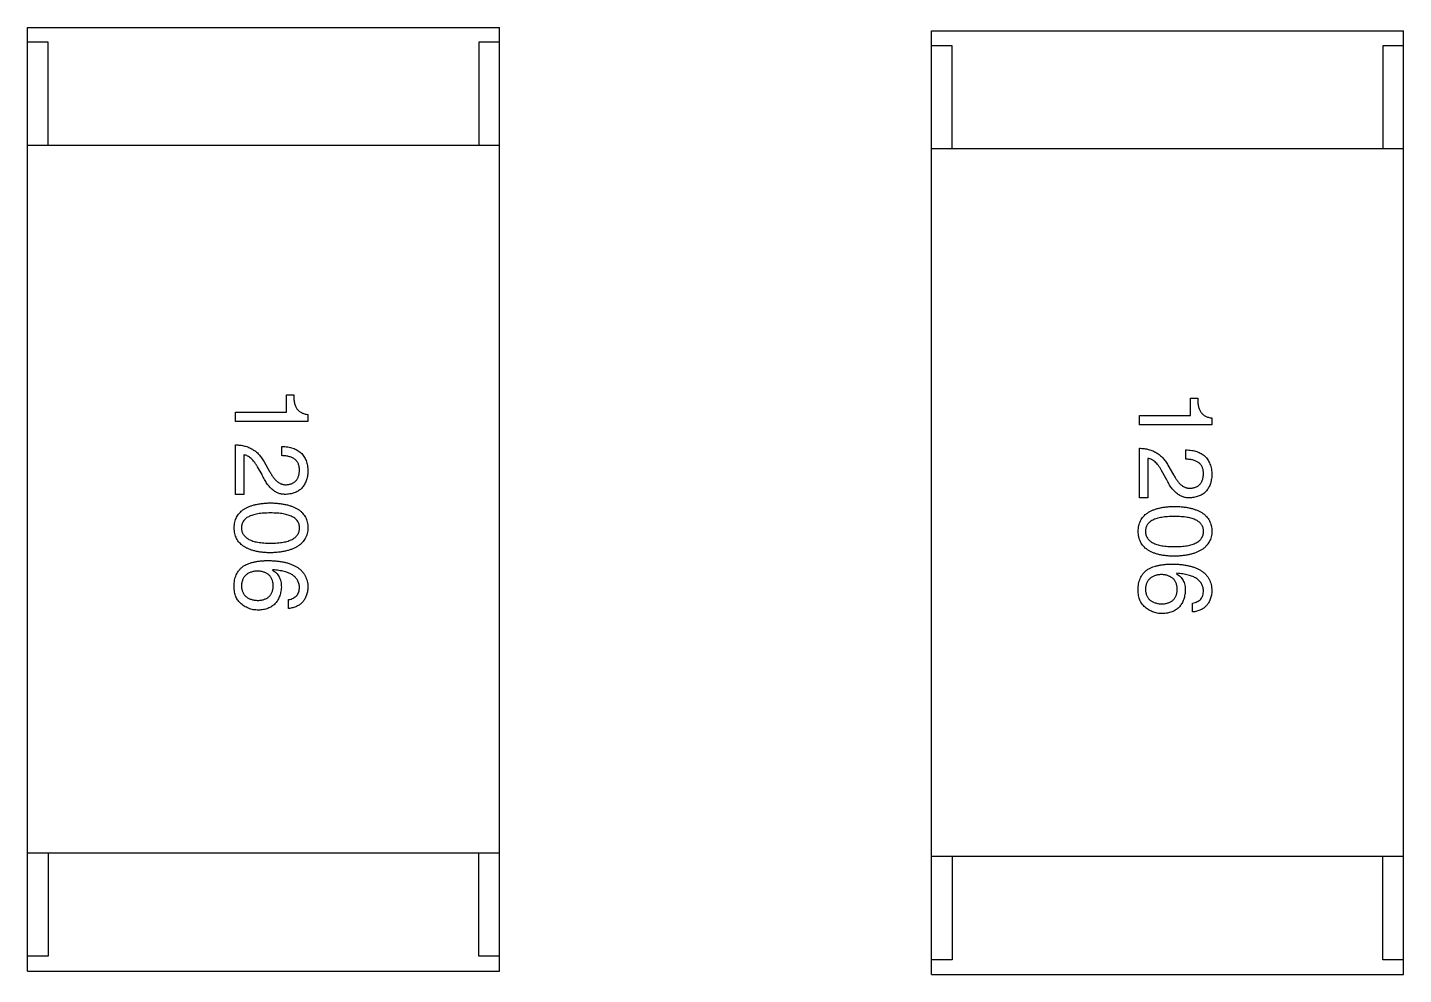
# Model space of a CAD drawing. Header units: inches. Extents: x -36 to 490, y -51 to 98.
# Drawn here: x 347.641 to 352.305, y 17.937 to 21.149 of the extents above; entities that cross this region are included whole.
import ezdxf

# ---------------------------------------------------------------- set-up
doc = ezdxf.new("R2010")
doc.units = ezdxf.units.IN
doc.header["$LTSCALE"] = 1.21
doc.header["$MEASUREMENT"] = 0
doc.layers.get('0').update_dxf_attribs({"linetype": 'CONTINUOUS'})

msp = doc.modelspace()

# ---------------------------------------------------------------- linework, layer by layer
at = {"color": 7, "linetype": 'Continuous'}
for p, q in [((347.6409, 17.9487), (347.6409, 21.1487)), ((347.6409, 21.1487), (349.2409, 21.1487)), ((349.2409, 17.9487), (349.2409, 21.1487)), ((350.7053, 17.9369), (350.7053, 21.1369)), ((350.7053, 21.1369), (352.3053, 21.1369)), ((352.3053, 17.9369), (352.3053, 21.1369)), ((347.7109, 21.0987), (347.6409, 21.0987)), ((347.7109, 20.7487), (347.7109, 21.0987)), ((349.1709, 21.0987), (349.1709, 20.7487)), ((349.2409, 21.0987), (349.1709, 21.0987)), ((350.7753, 21.0869), (350.7053, 21.0869)), ((350.7753, 20.7369), (350.7753, 21.0869)), ((352.2353, 21.0869), (352.2353, 20.7369)), ((352.3053, 21.0869), (352.2353, 21.0869)), ((349.2409, 20.7487), (347.6409, 20.7487)), ((352.3053, 20.7369), (350.7053, 20.7369)), ((348.5191, 19.8444), (348.5191, 19.9031)), ((348.5191, 19.9031), (348.5437, 19.9031)), ((351.5835, 19.8326), (351.5835, 19.8913)), ((351.5835, 19.8913), (351.6081, 19.8913)), ((348.3456, 19.813), (348.3456, 19.8444)), ((348.3456, 19.8444), (348.5191, 19.8444)), ((348.5915, 19.8362), (348.5915, 19.813)), ((351.41, 19.8012), (351.41, 19.8326)), ((351.41, 19.8326), (351.5835, 19.8326)), ((351.6559, 19.8244), (351.6559, 19.8012)), ((348.5915, 19.813), (348.3456, 19.813)), ((351.6559, 19.8012), (351.41, 19.8012)), ((348.3456, 19.5654), (348.3456, 19.7334)), ((348.3743, 19.6993), (348.3743, 19.5654)), ((348.5027, 19.6966), (348.5027, 19.728)), ((351.41, 19.5536), (351.41, 19.7216)), ((351.4387, 19.6875), (351.4387, 19.5536)), ((351.5671, 19.6847), (351.5671, 19.7162)), ((348.4358, 19.6323), (348.4207, 19.6583)), ((348.4426, 19.6761), (348.4617, 19.6433)), ((351.5002, 19.6205), (351.4852, 19.6465)), ((351.507, 19.6643), (351.5262, 19.6315)), ((348.3743, 19.5654), (348.3456, 19.5654)), ((351.4387, 19.5536), (351.41, 19.5536)), ((348.4726, 19.3093), (348.4713, 19.308)), ((351.5371, 19.2975), (351.5357, 19.2962)), ((348.5259, 19.1782), (348.5259, 19.2082)), ((351.5904, 19.1664), (351.5904, 19.1964)), ((349.2409, 18.3487), (347.6409, 18.3487)), ((347.7109, 18.3487), (347.7109, 17.9987)), ((349.1709, 17.9987), (349.1709, 18.3487)), ((352.3053, 18.3369), (350.7053, 18.3369)), ((350.7753, 18.3369), (350.7753, 17.9869)), ((352.2353, 17.9869), (352.2353, 18.3369)), ((347.7109, 17.9987), (347.6409, 17.9987)), ((349.2409, 17.9987), (349.1709, 17.9987)), ((350.7753, 17.9869), (350.7053, 17.9869)), ((352.3053, 17.9869), (352.2353, 17.9869)), ((347.6409, 17.9487), (349.2409, 17.9487)), ((350.7053, 17.9369), (352.3053, 17.9369))]:
    msp.add_line(p, q, dxfattribs=at)
for points, knots in [([(348.5437, 19.9031), (348.5436, 19.9006), (348.5434, 19.8958), (348.5438, 19.8888), (348.5444, 19.8822), (348.5456, 19.876), (348.547, 19.8703), (348.549, 19.865), (348.5513, 19.8601), (348.5542, 19.8557), (348.5573, 19.8516), (348.561, 19.8481), (348.5651, 19.845), (348.5695, 19.8423), (348.5744, 19.8401), (348.5797, 19.8383), (348.5855, 19.837), (348.5894, 19.8365), (348.5915, 19.8362)], [0, 0, 0, 0, 0.080662, 0.15593, 0.227718, 0.294732, 0.358439, 0.419473, 0.476988, 0.533074, 0.588133, 0.642473, 0.69686, 0.752836, 0.81038, 0.870689, 0.933341, 1, 1, 1, 1]), ([(351.6081, 19.8913), (351.608, 19.8888), (351.6079, 19.884), (351.6082, 19.877), (351.6089, 19.8704), (351.61, 19.8642), (351.6115, 19.8584), (351.6135, 19.8531), (351.6158, 19.8483), (351.6186, 19.8439), (351.6218, 19.8398), (351.6255, 19.8363), (351.6295, 19.8332), (351.634, 19.8305), (351.6389, 19.8283), (351.6442, 19.8265), (351.6499, 19.8252), (351.6539, 19.8247), (351.6559, 19.8244)], [0, 0, 0, 0, 0.080662, 0.15593, 0.227718, 0.294732, 0.358439, 0.419473, 0.476988, 0.533074, 0.588133, 0.642473, 0.69686, 0.752836, 0.81038, 0.870689, 0.933341, 1, 1, 1, 1]), ([(348.3456, 19.7334), (348.3483, 19.7333), (348.3537, 19.7331), (348.3617, 19.7323), (348.3693, 19.7311), (348.3767, 19.7294), (348.3838, 19.7274), (348.3906, 19.7248), (348.3971, 19.7219), (348.4033, 19.7185), (348.4093, 19.7147), (348.4149, 19.7104), (348.4203, 19.7058), (348.4253, 19.7006), (348.4301, 19.6952), (348.4346, 19.6892), (348.4388, 19.6828), (348.4413, 19.6783), (348.4426, 19.6761)], [0, 0, 0, 0, 0.069512, 0.136307, 0.201431, 0.265186, 0.327322, 0.388242, 0.448098, 0.507757, 0.566952, 0.626243, 0.686026, 0.745963, 0.807549, 0.869906, 0.934172, 1, 1, 1, 1]), ([(348.4207, 19.6583), (348.419, 19.6612), (348.4158, 19.6669), (348.4104, 19.6746), (348.4048, 19.6813), (348.3991, 19.687), (348.3932, 19.6917), (348.3871, 19.6953), (348.3808, 19.698), (348.3764, 19.6989), (348.3743, 19.6993)], [0, 0, 0, 0, 0.158292, 0.304606, 0.440272, 0.565336, 0.681745, 0.791834, 0.896966, 1, 1, 1, 1]), ([(348.5027, 19.728), (348.5062, 19.7279), (348.5129, 19.7276), (348.5228, 19.7265), (348.5319, 19.7247), (348.5404, 19.7223), (348.5483, 19.7193), (348.5555, 19.7156), (348.5621, 19.7112), (348.568, 19.7062), (348.5733, 19.7006), (348.5779, 19.6943), (348.5818, 19.6873), (348.5851, 19.6798), (348.5877, 19.6715), (348.5897, 19.6627), (348.591, 19.6532), (348.5913, 19.6467), (348.5915, 19.6433)], [0, 0, 0, 0, 0.074935, 0.145873, 0.212498, 0.27598, 0.33603, 0.394042, 0.450372, 0.505546, 0.560812, 0.616481, 0.673265, 0.732328, 0.7938, 0.858943, 0.92718, 1, 1, 1, 1]), ([(348.5628, 19.6474), (348.5628, 19.6493), (348.5627, 19.6531), (348.5619, 19.6585), (348.5608, 19.6636), (348.5592, 19.6684), (348.557, 19.6727), (348.5544, 19.6768), (348.5514, 19.6804), (348.5478, 19.6836), (348.5438, 19.6866), (348.5393, 19.6892), (348.5343, 19.6912), (348.5289, 19.6931), (348.523, 19.6945), (348.5166, 19.6956), (348.5098, 19.6963), (348.5051, 19.6965), (348.5027, 19.6966)], [0, 0, 0, 0, 0.065945, 0.127767, 0.186553, 0.242898, 0.297728, 0.351599, 0.404854, 0.459191, 0.515338, 0.573322, 0.634405, 0.698538, 0.767039, 0.84022, 0.917406, 1, 1, 1, 1]), ([(351.41, 19.7216), (351.4128, 19.7215), (351.4182, 19.7213), (351.4261, 19.7205), (351.4338, 19.7193), (351.4412, 19.7176), (351.4483, 19.7156), (351.4551, 19.713), (351.4616, 19.7101), (351.4678, 19.7067), (351.4738, 19.7029), (351.4794, 19.6986), (351.4847, 19.694), (351.4898, 19.6888), (351.4946, 19.6834), (351.499, 19.6774), (351.5033, 19.671), (351.5058, 19.6665), (351.507, 19.6643)], [0, 0, 0, 0, 0.069512, 0.136307, 0.201431, 0.265186, 0.327322, 0.388242, 0.448098, 0.507757, 0.566952, 0.626243, 0.686026, 0.745963, 0.807549, 0.869906, 0.934172, 1, 1, 1, 1]), ([(351.4852, 19.6465), (351.4835, 19.6494), (351.4802, 19.6551), (351.4748, 19.6628), (351.4693, 19.6695), (351.4636, 19.6752), (351.4577, 19.6798), (351.4515, 19.6835), (351.4453, 19.6862), (351.4409, 19.687), (351.4387, 19.6875)], [0, 0, 0, 0, 0.158292, 0.304606, 0.440272, 0.565336, 0.681745, 0.791834, 0.896966, 1, 1, 1, 1]), ([(351.5671, 19.7162), (351.5706, 19.716), (351.5774, 19.7158), (351.5872, 19.7147), (351.5964, 19.7129), (351.6049, 19.7105), (351.6128, 19.7075), (351.62, 19.7038), (351.6265, 19.6994), (351.6325, 19.6944), (351.6378, 19.6888), (351.6423, 19.6824), (351.6462, 19.6755), (351.6495, 19.6679), (351.6522, 19.6597), (351.6541, 19.6509), (351.6555, 19.6414), (351.6558, 19.6348), (351.6559, 19.6315)], [0, 0, 0, 0, 0.074935, 0.145873, 0.212498, 0.27598, 0.33603, 0.394042, 0.450372, 0.505546, 0.560812, 0.616481, 0.673265, 0.732328, 0.7938, 0.858943, 0.92718, 1, 1, 1, 1]), ([(351.6273, 19.6356), (351.6272, 19.6375), (351.6271, 19.6413), (351.6264, 19.6467), (351.6252, 19.6518), (351.6236, 19.6566), (351.6215, 19.6609), (351.6189, 19.665), (351.6158, 19.6686), (351.6122, 19.6718), (351.6082, 19.6748), (351.6037, 19.6773), (351.5988, 19.6794), (351.5934, 19.6813), (351.5875, 19.6827), (351.5811, 19.6838), (351.5743, 19.6845), (351.5696, 19.6847), (351.5671, 19.6847)], [0, 0, 0, 0, 0.065945, 0.127767, 0.186553, 0.242898, 0.297728, 0.351599, 0.404854, 0.459191, 0.515338, 0.573322, 0.634405, 0.698538, 0.767039, 0.84022, 0.917406, 1, 1, 1, 1]), ([(348.4617, 19.6433), (348.4627, 19.6413), (348.4647, 19.6376), (348.4679, 19.6322), (348.4711, 19.6272), (348.4744, 19.6226), (348.4778, 19.6184), (348.4812, 19.6145), (348.4847, 19.6111), (348.4883, 19.6081), (348.4919, 19.6054), (348.4956, 19.6032), (348.4994, 19.6014), (348.5032, 19.5999), (348.5071, 19.5989), (348.511, 19.5982), (348.5151, 19.598), (348.5177, 19.5981), (348.5191, 19.5982)], [0, 0, 0, 0, 0.084365, 0.165386, 0.24176, 0.314729, 0.38433, 0.449952, 0.513164, 0.5734, 0.630824, 0.68644, 0.740136, 0.792605, 0.844515, 0.896112, 0.947763, 1, 1, 1, 1]), ([(348.5915, 19.6433), (348.5913, 19.6403), (348.5909, 19.6345), (348.5896, 19.626), (348.5878, 19.6182), (348.5855, 19.6108), (348.5827, 19.604), (348.5793, 19.5977), (348.5755, 19.592), (348.5711, 19.5868), (348.5662, 19.5822), (348.5608, 19.5781), (348.5549, 19.5746), (348.5484, 19.5717), (348.5415, 19.5693), (348.534, 19.5674), (348.526, 19.5661), (348.5205, 19.5656), (348.5177, 19.5654)], [0, 0, 0, 0, 0.074847, 0.14558, 0.212628, 0.276599, 0.337792, 0.396608, 0.453638, 0.509854, 0.565589, 0.621545, 0.678777, 0.737222, 0.798388, 0.862259, 0.929312, 1, 1, 1, 1]), ([(348.5191, 19.5982), (348.5208, 19.5983), (348.5241, 19.5986), (348.529, 19.5995), (348.5335, 19.6007), (348.5377, 19.6022), (348.5416, 19.6041), (348.5451, 19.6063), (348.5483, 19.6089), (348.5513, 19.6118), (348.5538, 19.6151), (348.5561, 19.6187), (348.558, 19.6227), (348.5597, 19.6269), (348.5609, 19.6316), (348.5619, 19.6365), (348.5625, 19.6418), (348.5627, 19.6455), (348.5628, 19.6474)], [0, 0, 0, 0, 0.069456, 0.136175, 0.198596, 0.258993, 0.316838, 0.37342, 0.428889, 0.48454, 0.540119, 0.597644, 0.65702, 0.718534, 0.783117, 0.851564, 0.923888, 1, 1, 1, 1]), ([(348.5177, 19.5654), (348.5156, 19.5654), (348.5115, 19.5652), (348.5054, 19.5658), (348.4994, 19.5668), (348.4936, 19.5684), (348.4879, 19.5707), (348.4824, 19.5735), (348.477, 19.5768), (348.4719, 19.5808), (348.4668, 19.5852), (348.4619, 19.5903), (348.4571, 19.5959), (348.4525, 19.6021), (348.4481, 19.6088), (348.4438, 19.6161), (348.4396, 19.624), (348.4371, 19.6295), (348.4358, 19.6323)], [0, 0, 0, 0, 0.055083, 0.109453, 0.162685, 0.21614, 0.26961, 0.324284, 0.380202, 0.437433, 0.497084, 0.559152, 0.624288, 0.692446, 0.763862, 0.838743, 0.917269, 1, 1, 1, 1]), ([(351.5822, 19.5536), (351.5801, 19.5535), (351.576, 19.5534), (351.5699, 19.554), (351.5639, 19.555), (351.558, 19.5566), (351.5524, 19.5589), (351.5469, 19.5617), (351.5415, 19.565), (351.5363, 19.569), (351.5312, 19.5734), (351.5263, 19.5785), (351.5216, 19.5841), (351.517, 19.5903), (351.5125, 19.597), (351.5082, 19.6043), (351.5041, 19.6122), (351.5015, 19.6177), (351.5002, 19.6205)], [0, 0, 0, 0, 0.055083, 0.109453, 0.162685, 0.21614, 0.26961, 0.324284, 0.380202, 0.437433, 0.497084, 0.559152, 0.624288, 0.692446, 0.763862, 0.838743, 0.917269, 1, 1, 1, 1]), ([(351.5262, 19.6315), (351.5272, 19.6295), (351.5292, 19.6257), (351.5323, 19.6204), (351.5356, 19.6154), (351.5389, 19.6108), (351.5423, 19.6066), (351.5457, 19.6027), (351.5491, 19.5993), (351.5527, 19.5963), (351.5563, 19.5936), (351.56, 19.5914), (351.5638, 19.5896), (351.5676, 19.5881), (351.5715, 19.5871), (351.5755, 19.5864), (351.5795, 19.5861), (351.5822, 19.5863), (351.5835, 19.5864)], [0, 0, 0, 0, 0.084365, 0.165386, 0.24176, 0.314729, 0.38433, 0.449952, 0.513164, 0.5734, 0.630824, 0.68644, 0.740136, 0.792605, 0.844515, 0.896112, 0.947763, 1, 1, 1, 1]), ([(351.6559, 19.6315), (351.6557, 19.6285), (351.6553, 19.6227), (351.6541, 19.6142), (351.6522, 19.6064), (351.65, 19.599), (351.6471, 19.5922), (351.6438, 19.5859), (351.6399, 19.5802), (351.6356, 19.575), (351.6307, 19.5704), (351.6253, 19.5663), (351.6193, 19.5628), (351.6129, 19.5599), (351.6059, 19.5575), (351.5985, 19.5556), (351.5905, 19.5543), (351.585, 19.5538), (351.5822, 19.5536)], [0, 0, 0, 0, 0.074847, 0.14558, 0.212628, 0.276599, 0.337792, 0.396608, 0.453638, 0.509854, 0.565589, 0.621545, 0.678777, 0.737222, 0.798388, 0.862259, 0.929312, 1, 1, 1, 1]), ([(351.5835, 19.5864), (351.5852, 19.5865), (351.5886, 19.5868), (351.5934, 19.5877), (351.5979, 19.5889), (351.6021, 19.5904), (351.606, 19.5923), (351.6096, 19.5945), (351.6128, 19.5971), (351.6157, 19.6), (351.6183, 19.6033), (351.6206, 19.6069), (351.6225, 19.6108), (351.6241, 19.6151), (351.6253, 19.6198), (351.6264, 19.6247), (351.627, 19.63), (351.6272, 19.6337), (351.6273, 19.6356)], [0, 0, 0, 0, 0.069456, 0.136175, 0.198596, 0.258993, 0.316838, 0.37342, 0.428889, 0.48454, 0.540119, 0.597644, 0.65702, 0.718534, 0.783117, 0.851564, 0.923888, 1, 1, 1, 1]), ([(348.3415, 19.4517), (348.3416, 19.455), (348.3419, 19.4615), (348.3435, 19.4709), (348.3461, 19.4796), (348.3495, 19.4878), (348.3539, 19.4953), (348.3593, 19.5022), (348.3656, 19.5085), (348.3729, 19.5141), (348.3811, 19.5191), (348.3903, 19.5234), (348.4004, 19.5272), (348.4114, 19.5303), (348.4233, 19.5328), (348.4362, 19.5346), (348.45, 19.5359), (348.4595, 19.5362), (348.4644, 19.5364)], [0, 0, 0, 0, 0.059135, 0.115606, 0.169241, 0.221578, 0.273261, 0.324749, 0.377329, 0.431642, 0.488541, 0.548597, 0.612232, 0.680174, 0.752504, 0.829777, 0.912307, 1, 1, 1, 1]), ([(348.4644, 19.5023), (348.4605, 19.5022), (348.4528, 19.5022), (348.4416, 19.5015), (348.4312, 19.5006), (348.4216, 19.4993), (348.4128, 19.4974), (348.4047, 19.4954), (348.3973, 19.4928), (348.3908, 19.4898), (348.3849, 19.4865), (348.3799, 19.4827), (348.3756, 19.4785), (348.3722, 19.4739), (348.3694, 19.469), (348.3674, 19.4635), (348.3663, 19.4577), (348.3662, 19.4538), (348.3661, 19.4517)], [0, 0, 0, 0, 0.096457, 0.187288, 0.27178, 0.350132, 0.423455, 0.491343, 0.554037, 0.612253, 0.666313, 0.717038, 0.764921, 0.811214, 0.856775, 0.902988, 0.950234, 1, 1, 1, 1]), ([(348.4644, 19.5364), (348.4695, 19.5362), (348.4794, 19.5359), (348.4936, 19.5346), (348.5069, 19.5328), (348.5193, 19.5303), (348.5307, 19.5272), (348.5411, 19.5234), (348.5505, 19.5191), (348.559, 19.5141), (348.5665, 19.5085), (348.5731, 19.5022), (348.5786, 19.4953), (348.5832, 19.4878), (348.5868, 19.4796), (348.5894, 19.4709), (348.591, 19.4615), (348.5913, 19.455), (348.5915, 19.4517)], [0, 0, 0, 0, 0.088823, 0.172287, 0.250296, 0.323438, 0.392244, 0.456221, 0.516635, 0.573871, 0.628, 0.680335, 0.731489, 0.782557, 0.834044, 0.886738, 0.942089, 1, 1, 1, 1]), ([(348.5628, 19.4517), (348.5627, 19.4538), (348.5626, 19.4577), (348.5614, 19.4636), (348.5595, 19.4689), (348.5568, 19.4739), (348.5532, 19.4785), (348.549, 19.4827), (348.5439, 19.4865), (348.5381, 19.4898), (348.5316, 19.4928), (348.5242, 19.4954), (348.5161, 19.4974), (348.5073, 19.4993), (348.4977, 19.5006), (348.4873, 19.5015), (348.4761, 19.5022), (348.4684, 19.5022), (348.4644, 19.5023)], [0, 0, 0, 0, 0.049764, 0.097007, 0.143217, 0.188577, 0.235116, 0.282997, 0.333719, 0.387776, 0.445989, 0.508679, 0.576563, 0.649481, 0.728235, 0.812722, 0.903548, 1, 1, 1, 1]), ([(351.4059, 19.4399), (351.4061, 19.4432), (351.4064, 19.4497), (351.408, 19.4591), (351.4105, 19.4678), (351.4139, 19.476), (351.4184, 19.4835), (351.4238, 19.4904), (351.4301, 19.4967), (351.4374, 19.5022), (351.4456, 19.5073), (351.4547, 19.5116), (351.4648, 19.5154), (351.4758, 19.5185), (351.4878, 19.521), (351.5006, 19.5228), (351.5144, 19.5241), (351.524, 19.5244), (351.5289, 19.5246)], [0, 0, 0, 0, 0.059135, 0.115606, 0.169241, 0.221578, 0.273261, 0.324749, 0.377329, 0.431642, 0.488541, 0.548597, 0.612232, 0.680174, 0.752504, 0.829777, 0.912307, 1, 1, 1, 1]), ([(351.5289, 19.5246), (351.534, 19.5244), (351.5438, 19.5241), (351.5581, 19.5228), (351.5714, 19.521), (351.5837, 19.5185), (351.5951, 19.5154), (351.6055, 19.5116), (351.615, 19.5073), (351.6235, 19.5023), (351.631, 19.4967), (351.6375, 19.4904), (351.6431, 19.4835), (351.6477, 19.476), (351.6512, 19.4678), (351.6539, 19.4591), (351.6555, 19.4497), (351.6558, 19.4432), (351.6559, 19.4399)], [0, 0, 0, 0, 0.088823, 0.172287, 0.250296, 0.323438, 0.392244, 0.456221, 0.516635, 0.573871, 0.628, 0.680335, 0.731489, 0.782557, 0.834044, 0.886738, 0.942089, 1, 1, 1, 1]), ([(348.4644, 19.367), (348.4595, 19.3672), (348.45, 19.3675), (348.4362, 19.3688), (348.4233, 19.3706), (348.4114, 19.3732), (348.4004, 19.3763), (348.3903, 19.38), (348.3811, 19.3843), (348.3729, 19.3893), (348.3656, 19.3949), (348.3593, 19.4012), (348.3539, 19.4081), (348.3495, 19.4156), (348.3461, 19.4238), (348.3435, 19.4325), (348.3419, 19.4419), (348.3416, 19.4484), (348.3415, 19.4517)], [0, 0, 0, 0, 0.08769, 0.170218, 0.24749, 0.319818, 0.387758, 0.451391, 0.511445, 0.568185, 0.622681, 0.67526, 0.726746, 0.778428, 0.830764, 0.884397, 0.940866, 1, 1, 1, 1]), ([(348.3661, 19.4517), (348.3662, 19.4496), (348.3665, 19.4455), (348.3677, 19.4396), (348.3698, 19.434), (348.3727, 19.4289), (348.3762, 19.4242), (348.3805, 19.4199), (348.3856, 19.4161), (348.3914, 19.4126), (348.398, 19.4095), (348.4053, 19.4069), (348.4133, 19.4047), (348.4221, 19.4029), (348.4317, 19.4015), (348.4419, 19.4005), (348.4529, 19.3999), (348.4605, 19.3998), (348.4644, 19.3998)], [0, 0, 0, 0, 0.050879, 0.099377, 0.146973, 0.193618, 0.240619, 0.289461, 0.34047, 0.395283, 0.453059, 0.515633, 0.582666, 0.655287, 0.732971, 0.815933, 0.905166, 1, 1, 1, 1]), ([(348.4644, 19.3998), (348.4684, 19.3998), (348.4761, 19.3999), (348.4873, 19.4005), (348.4977, 19.4015), (348.5073, 19.4029), (348.5161, 19.4047), (348.5242, 19.4069), (348.5316, 19.4096), (348.5381, 19.4126), (348.5439, 19.4161), (348.549, 19.4199), (348.5532, 19.4242), (348.5568, 19.4289), (348.5595, 19.434), (348.5614, 19.4396), (348.5626, 19.4455), (348.5627, 19.4496), (348.5628, 19.4517)], [0, 0, 0, 0, 0.095719, 0.185854, 0.269738, 0.347952, 0.420315, 0.487894, 0.550245, 0.608186, 0.662454, 0.713283, 0.761375, 0.808209, 0.854301, 0.901312, 0.949396, 1, 1, 1, 1]), ([(348.5915, 19.4517), (348.5913, 19.4485), (348.5909, 19.4421), (348.5891, 19.4328), (348.5864, 19.4242), (348.5827, 19.4161), (348.5781, 19.4087), (348.5725, 19.4018), (348.5658, 19.3956), (348.5583, 19.39), (348.5499, 19.385), (348.5404, 19.3806), (348.5301, 19.3768), (348.5188, 19.3737), (348.5065, 19.3711), (348.4934, 19.3691), (348.4792, 19.3677), (348.4695, 19.3672), (348.4644, 19.367)], [0, 0, 0, 0, 0.057415, 0.112361, 0.16496, 0.216437, 0.267441, 0.318839, 0.371478, 0.426325, 0.483626, 0.544235, 0.608673, 0.677374, 0.750405, 0.828394, 0.911525, 1, 1, 1, 1]), ([(351.5289, 19.4905), (351.5249, 19.4904), (351.5172, 19.4903), (351.5061, 19.4897), (351.4957, 19.4888), (351.4861, 19.4875), (351.4772, 19.4856), (351.4691, 19.4835), (351.4618, 19.481), (351.4552, 19.478), (351.4494, 19.4746), (351.4443, 19.4709), (351.4401, 19.4667), (351.4366, 19.4621), (351.4338, 19.4572), (351.4319, 19.4517), (351.4308, 19.4459), (351.4306, 19.442), (351.4305, 19.4399)], [0, 0, 0, 0, 0.096457, 0.187288, 0.27178, 0.350132, 0.423455, 0.491343, 0.554037, 0.612253, 0.666313, 0.717038, 0.764921, 0.811214, 0.856775, 0.902988, 0.950234, 1, 1, 1, 1]), ([(351.6273, 19.4399), (351.6272, 19.442), (351.627, 19.4459), (351.6259, 19.4517), (351.624, 19.4571), (351.6212, 19.4621), (351.6177, 19.4667), (351.6134, 19.4709), (351.6084, 19.4746), (351.6026, 19.478), (351.596, 19.481), (351.5887, 19.4835), (351.5806, 19.4856), (351.5717, 19.4875), (351.5621, 19.4888), (351.5517, 19.4897), (351.5406, 19.4903), (351.5329, 19.4904), (351.5289, 19.4905)], [0, 0, 0, 0, 0.049764, 0.097007, 0.143217, 0.188577, 0.235116, 0.282997, 0.333719, 0.387776, 0.445989, 0.508679, 0.576563, 0.649481, 0.728235, 0.812722, 0.903548, 1, 1, 1, 1]), ([(351.5289, 19.3552), (351.524, 19.3554), (351.5144, 19.3557), (351.5006, 19.357), (351.4878, 19.3588), (351.4758, 19.3613), (351.4648, 19.3644), (351.4547, 19.3682), (351.4456, 19.3725), (351.4374, 19.3775), (351.4301, 19.3831), (351.4238, 19.3894), (351.4184, 19.3963), (351.4139, 19.4038), (351.4105, 19.412), (351.408, 19.4207), (351.4064, 19.4301), (351.4061, 19.4366), (351.4059, 19.4399)], [0, 0, 0, 0, 0.08769, 0.170218, 0.24749, 0.319818, 0.387758, 0.451391, 0.511445, 0.568185, 0.622681, 0.67526, 0.726746, 0.778428, 0.830764, 0.884397, 0.940866, 1, 1, 1, 1]), ([(351.4305, 19.4399), (351.4307, 19.4378), (351.4309, 19.4337), (351.4322, 19.4278), (351.4343, 19.4222), (351.4371, 19.4171), (351.4406, 19.4124), (351.445, 19.4081), (351.4501, 19.4042), (351.4559, 19.4008), (351.4624, 19.3977), (351.4697, 19.3951), (351.4778, 19.3929), (351.4866, 19.3911), (351.4961, 19.3897), (351.5064, 19.3887), (351.5174, 19.3881), (351.525, 19.388), (351.5289, 19.388)], [0, 0, 0, 0, 0.050879, 0.099377, 0.146973, 0.193618, 0.240619, 0.289461, 0.34047, 0.395283, 0.453059, 0.515633, 0.582666, 0.655287, 0.732971, 0.815933, 0.905166, 1, 1, 1, 1]), ([(351.5289, 19.388), (351.5329, 19.388), (351.5406, 19.3881), (351.5517, 19.3887), (351.5621, 19.3897), (351.5717, 19.3911), (351.5806, 19.3929), (351.5887, 19.3951), (351.596, 19.3977), (351.6026, 19.4008), (351.6084, 19.4043), (351.6135, 19.4081), (351.6177, 19.4124), (351.6212, 19.4171), (351.624, 19.4222), (351.6259, 19.4278), (351.627, 19.4337), (351.6272, 19.4378), (351.6273, 19.4399)], [0, 0, 0, 0, 0.095719, 0.185854, 0.269738, 0.347952, 0.420315, 0.487894, 0.550245, 0.608186, 0.662454, 0.713283, 0.761375, 0.808209, 0.854301, 0.901312, 0.949396, 1, 1, 1, 1]), ([(351.6559, 19.4399), (351.6557, 19.4366), (351.6554, 19.4303), (351.6536, 19.421), (351.6508, 19.4124), (351.6472, 19.4043), (351.6425, 19.3969), (351.6369, 19.39), (351.6303, 19.3838), (351.6228, 19.3782), (351.6143, 19.3732), (351.6049, 19.3688), (351.5945, 19.365), (351.5832, 19.3618), (351.571, 19.3593), (351.5578, 19.3573), (351.5437, 19.3559), (351.5339, 19.3554), (351.5289, 19.3552)], [0, 0, 0, 0, 0.057415, 0.112361, 0.16496, 0.216437, 0.267441, 0.318839, 0.371478, 0.426325, 0.483626, 0.544235, 0.608673, 0.677374, 0.750405, 0.828394, 0.911525, 1, 1, 1, 1]), ([(348.3415, 19.2588), (348.3417, 19.2622), (348.3421, 19.2689), (348.3439, 19.2786), (348.3465, 19.2877), (348.3502, 19.2961), (348.3548, 19.3038), (348.3604, 19.3109), (348.3668, 19.3175), (348.3718, 19.3211), (348.3743, 19.323)], [0, 0, 0, 0, 0.137449, 0.267856, 0.393219, 0.514735, 0.63397, 0.753734, 0.874967, 1, 1, 1, 1]), ([(348.3743, 19.323), (348.3769, 19.3244), (348.3822, 19.3274), (348.3909, 19.331), (348.4004, 19.334), (348.4107, 19.3364), (348.4216, 19.3384), (348.4334, 19.3397), (348.4459, 19.3407), (348.4546, 19.3407), (348.459, 19.3408)], [0, 0, 0, 0, 0.101889, 0.209155, 0.322694, 0.442863, 0.569758, 0.70479, 0.848502, 1, 1, 1, 1]), ([(348.459, 19.3408), (348.4642, 19.3406), (348.4744, 19.3403), (348.4892, 19.3389), (348.5029, 19.337), (348.5157, 19.3343), (348.5275, 19.331), (348.5383, 19.327), (348.5481, 19.3224), (348.5569, 19.317), (348.5648, 19.3111), (348.5717, 19.3044), (348.5775, 19.2971), (348.5824, 19.2891), (348.5862, 19.2804), (348.589, 19.271), (348.5909, 19.261), (348.5913, 19.2541), (348.5915, 19.2506)], [0, 0, 0, 0, 0.087517, 0.169686, 0.246944, 0.319347, 0.387088, 0.450961, 0.511075, 0.567974, 0.622351, 0.675039, 0.726853, 0.778688, 0.83093, 0.884738, 0.941043, 1, 1, 1, 1]), ([(351.4059, 19.247), (351.4061, 19.2504), (351.4065, 19.2571), (351.4083, 19.2668), (351.411, 19.2758), (351.4147, 19.2842), (351.4192, 19.292), (351.4248, 19.2991), (351.4313, 19.3057), (351.4362, 19.3093), (351.4387, 19.3112)], [0, 0, 0, 0, 0.137449, 0.267856, 0.393219, 0.514735, 0.63397, 0.753734, 0.874967, 1, 1, 1, 1]), ([(351.4387, 19.3112), (351.4413, 19.3126), (351.4467, 19.3155), (351.4554, 19.3192), (351.4649, 19.3222), (351.4751, 19.3246), (351.4861, 19.3266), (351.4979, 19.3279), (351.5104, 19.3288), (351.519, 19.3289), (351.5234, 19.3289)], [0, 0, 0, 0, 0.101889, 0.209155, 0.322694, 0.442863, 0.569758, 0.70479, 0.848502, 1, 1, 1, 1]), ([(351.5234, 19.3289), (351.5287, 19.3288), (351.5389, 19.3285), (351.5536, 19.3271), (351.5674, 19.3252), (351.5802, 19.3225), (351.592, 19.3192), (351.6028, 19.3152), (351.6126, 19.3106), (351.6214, 19.3052), (351.6293, 19.2993), (351.6361, 19.2926), (351.642, 19.2853), (351.6468, 19.2773), (351.6506, 19.2686), (351.6535, 19.2592), (351.6553, 19.2492), (351.6557, 19.2423), (351.6559, 19.2388)], [0, 0, 0, 0, 0.087517, 0.169686, 0.246944, 0.319347, 0.387088, 0.450961, 0.511075, 0.567974, 0.622351, 0.675039, 0.726853, 0.778688, 0.83093, 0.884738, 0.941043, 1, 1, 1, 1]), ([(348.4207, 19.3052), (348.4186, 19.3051), (348.4144, 19.3048), (348.4083, 19.3039), (348.4027, 19.3026), (348.3974, 19.3011), (348.3925, 19.2991), (348.3881, 19.2967), (348.384, 19.2941), (348.3804, 19.2909), (348.3771, 19.2876), (348.3744, 19.2837), (348.3719, 19.2796), (348.3699, 19.275), (348.3683, 19.2701), (348.3672, 19.2648), (348.3663, 19.2592), (348.3662, 19.2553), (348.3661, 19.2533)], [0, 0, 0, 0, 0.076467, 0.148148, 0.216496, 0.280559, 0.342274, 0.401168, 0.458322, 0.514073, 0.569257, 0.62465, 0.68124, 0.739113, 0.799947, 0.862804, 0.929597, 1, 1, 1, 1]), ([(348.474, 19.2547), (348.4739, 19.2566), (348.4738, 19.2604), (348.473, 19.2659), (348.4718, 19.271), (348.4702, 19.2757), (348.4684, 19.2802), (348.4659, 19.2842), (348.4632, 19.2879), (348.46, 19.2913), (348.4565, 19.2943), (348.4526, 19.2969), (348.4482, 19.2992), (348.4435, 19.3011), (348.4383, 19.3027), (348.4328, 19.304), (348.4269, 19.3048), (348.4228, 19.3051), (348.4207, 19.3052)], [0, 0, 0, 0, 0.070453, 0.136523, 0.199866, 0.260392, 0.318446, 0.374657, 0.430182, 0.485556, 0.541071, 0.598396, 0.657208, 0.718642, 0.783247, 0.851631, 0.923928, 1, 1, 1, 1]), ([(348.4713, 19.308), (348.4737, 19.3065), (348.4783, 19.3037), (348.4846, 19.2984), (348.4898, 19.2923), (348.4941, 19.2855), (348.4973, 19.2778), (348.4997, 19.2694), (348.5011, 19.2603), (348.5012, 19.2539), (348.5013, 19.2506)], [0, 0, 0, 0, 0.122276, 0.239997, 0.35611, 0.473903, 0.59404, 0.720428, 0.855383, 1, 1, 1, 1]), ([(348.5628, 19.2506), (348.5626, 19.2528), (348.5623, 19.257), (348.5609, 19.2631), (348.559, 19.2689), (348.5562, 19.2743), (348.5529, 19.2793), (348.5489, 19.284), (348.5442, 19.2882), (348.5389, 19.2921), (348.5329, 19.2956), (348.5262, 19.2987), (348.5189, 19.3014), (348.5109, 19.3037), (348.5023, 19.3057), (348.493, 19.3073), (348.483, 19.3086), (348.4762, 19.3091), (348.4726, 19.3093)], [0, 0, 0, 0, 0.054741, 0.107075, 0.158339, 0.208382, 0.258772, 0.310045, 0.362765, 0.417822, 0.475982, 0.537466, 0.602901, 0.673037, 0.747247, 0.826291, 0.910782, 1, 1, 1, 1]), ([(351.4852, 19.2934), (351.483, 19.2933), (351.4788, 19.293), (351.4728, 19.2921), (351.4671, 19.2908), (351.4618, 19.2893), (351.457, 19.2873), (351.4526, 19.2849), (351.4485, 19.2823), (351.4449, 19.2791), (351.4416, 19.2757), (351.4388, 19.2719), (351.4363, 19.2677), (351.4344, 19.2632), (351.4327, 19.2583), (351.4316, 19.253), (351.4308, 19.2474), (351.4306, 19.2435), (351.4305, 19.2415)], [0, 0, 0, 0, 0.076467, 0.148148, 0.216496, 0.280559, 0.342274, 0.401168, 0.458322, 0.514073, 0.569257, 0.62465, 0.68124, 0.739113, 0.799947, 0.862804, 0.929597, 1, 1, 1, 1]), ([(351.5385, 19.2429), (351.5384, 19.2448), (351.5382, 19.2486), (351.5374, 19.2541), (351.5363, 19.2592), (351.5347, 19.2639), (351.5328, 19.2684), (351.5304, 19.2724), (351.5277, 19.2761), (351.5245, 19.2795), (351.521, 19.2825), (351.517, 19.2851), (351.5127, 19.2874), (351.5079, 19.2893), (351.5028, 19.2909), (351.4973, 19.2922), (351.4914, 19.293), (351.4873, 19.2933), (351.4852, 19.2934)], [0, 0, 0, 0, 0.070453, 0.136523, 0.199866, 0.260392, 0.318446, 0.374657, 0.430182, 0.485556, 0.541071, 0.598396, 0.657208, 0.718642, 0.783247, 0.851631, 0.923928, 1, 1, 1, 1]), ([(351.5357, 19.2962), (351.5381, 19.2947), (351.5428, 19.2919), (351.549, 19.2866), (351.5542, 19.2805), (351.5585, 19.2736), (351.5617, 19.266), (351.5641, 19.2576), (351.5655, 19.2484), (351.5657, 19.2421), (351.5658, 19.2388)], [0, 0, 0, 0, 0.122276, 0.239997, 0.35611, 0.473903, 0.59404, 0.720428, 0.855383, 1, 1, 1, 1]), ([(351.6273, 19.2388), (351.6271, 19.2409), (351.6268, 19.2452), (351.6253, 19.2513), (351.6234, 19.2571), (351.6206, 19.2625), (351.6174, 19.2675), (351.6133, 19.2722), (351.6086, 19.2764), (351.6033, 19.2803), (351.5973, 19.2838), (351.5907, 19.2868), (351.5833, 19.2896), (351.5754, 19.2919), (351.5667, 19.2939), (351.5574, 19.2955), (351.5475, 19.2968), (351.5406, 19.2973), (351.5371, 19.2975)], [0, 0, 0, 0, 0.054741, 0.107075, 0.158339, 0.208382, 0.258772, 0.310045, 0.362765, 0.417822, 0.475982, 0.537466, 0.602901, 0.673037, 0.747247, 0.826291, 0.910782, 1, 1, 1, 1]), ([(348.362, 19.1973), (348.3602, 19.1989), (348.3567, 19.202), (348.3523, 19.2078), (348.3486, 19.2143), (348.3457, 19.2217), (348.3435, 19.2298), (348.3421, 19.2388), (348.3413, 19.2485), (348.3414, 19.2553), (348.3415, 19.2588)], [0, 0, 0, 0, 0.105033, 0.21147, 0.321511, 0.438526, 0.563605, 0.698055, 0.843218, 1, 1, 1, 1]), ([(348.3661, 19.2533), (348.3662, 19.2515), (348.3665, 19.2479), (348.3675, 19.2428), (348.3688, 19.2379), (348.3705, 19.2334), (348.3726, 19.2293), (348.3751, 19.2254), (348.3781, 19.2219), (348.3814, 19.2187), (348.3851, 19.2159), (348.3893, 19.2134), (348.3938, 19.2112), (348.3987, 19.2094), (348.404, 19.208), (348.4096, 19.2068), (348.4157, 19.2059), (348.4199, 19.2056), (348.4221, 19.2055)], [0, 0, 0, 0, 0.066682, 0.130303, 0.190802, 0.248749, 0.30534, 0.361219, 0.415721, 0.471765, 0.528279, 0.586428, 0.64659, 0.710143, 0.776461, 0.846692, 0.921137, 1, 1, 1, 1]), ([(348.4221, 19.2055), (348.4241, 19.2057), (348.4281, 19.2059), (348.4339, 19.2068), (348.4392, 19.208), (348.4442, 19.2095), (348.4488, 19.2114), (348.4531, 19.2136), (348.4569, 19.2162), (348.4604, 19.2191), (348.4634, 19.2224), (348.4662, 19.226), (348.4684, 19.2299), (348.4704, 19.2342), (348.4719, 19.2389), (348.473, 19.2438), (348.4737, 19.2492), (348.4739, 19.2528), (348.474, 19.2547)], [0, 0, 0, 0, 0.076288, 0.14871, 0.216387, 0.281386, 0.342528, 0.402111, 0.4591, 0.514852, 0.569974, 0.625644, 0.682226, 0.740156, 0.800362, 0.863471, 0.930116, 1, 1, 1, 1]), ([(348.5013, 19.2506), (348.501, 19.2476), (348.5005, 19.2416), (348.499, 19.2331), (348.4971, 19.225), (348.4945, 19.2176), (348.4915, 19.2107), (348.488, 19.2044), (348.4838, 19.1987), (348.4792, 19.1935), (348.4741, 19.1888), (348.4683, 19.1849), (348.4622, 19.1813), (348.4554, 19.1784), (348.4482, 19.1762), (348.4404, 19.1744), (348.4321, 19.1732), (348.4264, 19.1729), (348.4235, 19.1727)], [0, 0, 0, 0, 0.074228, 0.144548, 0.211288, 0.274576, 0.335162, 0.393915, 0.450599, 0.506657, 0.562409, 0.618617, 0.676096, 0.735061, 0.79654, 0.860906, 0.928473, 1, 1, 1, 1]), ([(348.5259, 19.2082), (348.5288, 19.2089), (348.5344, 19.2101), (348.542, 19.2132), (348.5484, 19.2171), (348.5538, 19.222), (348.5578, 19.2279), (348.5607, 19.2347), (348.5625, 19.2424), (348.5627, 19.2478), (348.5628, 19.2506)], [0, 0, 0, 0, 0.1439, 0.274233, 0.394478, 0.509388, 0.621911, 0.738504, 0.863414, 1, 1, 1, 1]), ([(348.5915, 19.2506), (348.5913, 19.2479), (348.5908, 19.2428), (348.5897, 19.2352), (348.5881, 19.2282), (348.586, 19.2215), (348.5835, 19.2154), (348.5805, 19.2096), (348.577, 19.2044), (348.5732, 19.1996), (348.5688, 19.1953), (348.564, 19.1915), (348.5588, 19.1881), (348.5531, 19.1852), (348.5469, 19.1827), (348.5403, 19.1807), (348.5333, 19.1791), (348.5284, 19.1785), (348.5259, 19.1782)], [0, 0, 0, 0, 0.073784, 0.144317, 0.211047, 0.274818, 0.336501, 0.395724, 0.453465, 0.510016, 0.566585, 0.622844, 0.680328, 0.739335, 0.800408, 0.863904, 0.93053, 1, 1, 1, 1]), ([(351.4264, 19.1855), (351.4247, 19.1871), (351.4211, 19.1902), (351.4168, 19.196), (351.4131, 19.2025), (351.4102, 19.2099), (351.408, 19.218), (351.4066, 19.227), (351.4058, 19.2367), (351.4059, 19.2435), (351.4059, 19.247)], [0, 0, 0, 0, 0.105033, 0.21147, 0.321511, 0.438526, 0.563605, 0.698055, 0.843218, 1, 1, 1, 1]), ([(351.4305, 19.2415), (351.4307, 19.2397), (351.431, 19.2361), (351.4319, 19.231), (351.4332, 19.2261), (351.4349, 19.2216), (351.4371, 19.2175), (351.4396, 19.2136), (351.4425, 19.2101), (351.4459, 19.2069), (351.4496, 19.2041), (351.4537, 19.2016), (351.4582, 19.1994), (351.4631, 19.1976), (351.4684, 19.1961), (351.4741, 19.195), (351.4802, 19.1941), (351.4844, 19.1938), (351.4865, 19.1937)], [0, 0, 0, 0, 0.066682, 0.130303, 0.190802, 0.248749, 0.30534, 0.361219, 0.415721, 0.471765, 0.528279, 0.586428, 0.64659, 0.710143, 0.776461, 0.846692, 0.921137, 1, 1, 1, 1]), ([(351.4865, 19.1937), (351.4886, 19.1938), (351.4926, 19.1941), (351.4983, 19.195), (351.5037, 19.1962), (351.5087, 19.1977), (351.5133, 19.1996), (351.5176, 19.2018), (351.5214, 19.2044), (351.5248, 19.2073), (351.5279, 19.2106), (351.5306, 19.2142), (351.5329, 19.2181), (351.5348, 19.2224), (351.5363, 19.227), (351.5374, 19.232), (351.5382, 19.2373), (351.5384, 19.241), (351.5385, 19.2429)], [0, 0, 0, 0, 0.076288, 0.14871, 0.216387, 0.281386, 0.342528, 0.402111, 0.4591, 0.514852, 0.569974, 0.625644, 0.682226, 0.740156, 0.800362, 0.863471, 0.930116, 1, 1, 1, 1]), ([(351.5658, 19.2388), (351.5655, 19.2357), (351.565, 19.2298), (351.5635, 19.2212), (351.5615, 19.2132), (351.559, 19.2058), (351.5559, 19.1989), (351.5524, 19.1926), (351.5483, 19.1869), (351.5437, 19.1817), (351.5385, 19.177), (351.5328, 19.173), (351.5266, 19.1695), (351.5199, 19.1666), (351.5126, 19.1644), (351.5049, 19.1626), (351.4966, 19.1614), (351.4908, 19.1611), (351.4879, 19.1609)], [0, 0, 0, 0, 0.074228, 0.144548, 0.211288, 0.274576, 0.335162, 0.393915, 0.450599, 0.506657, 0.562409, 0.618617, 0.676096, 0.735061, 0.79654, 0.860906, 0.928473, 1, 1, 1, 1]), ([(351.5904, 19.1964), (351.5933, 19.1971), (351.5988, 19.1983), (351.6064, 19.2014), (351.6129, 19.2053), (351.6182, 19.2102), (351.6223, 19.2161), (351.6252, 19.2229), (351.627, 19.2305), (351.6272, 19.236), (351.6273, 19.2388)], [0, 0, 0, 0, 0.1439, 0.274233, 0.394478, 0.509388, 0.621911, 0.738504, 0.863414, 1, 1, 1, 1]), ([(351.6559, 19.2388), (351.6557, 19.2361), (351.6553, 19.2309), (351.6541, 19.2234), (351.6525, 19.2163), (351.6504, 19.2097), (351.6479, 19.2036), (351.6449, 19.1978), (351.6415, 19.1926), (351.6376, 19.1878), (351.6333, 19.1835), (351.6284, 19.1797), (351.6232, 19.1763), (351.6175, 19.1733), (351.6114, 19.1708), (351.6047, 19.1689), (351.5977, 19.1673), (351.5929, 19.1667), (351.5904, 19.1664)], [0, 0, 0, 0, 0.073784, 0.144317, 0.211047, 0.274818, 0.336501, 0.395724, 0.453465, 0.510016, 0.566585, 0.622844, 0.680328, 0.739335, 0.800408, 0.863904, 0.93053, 1, 1, 1, 1]), ([(348.4235, 19.1727), (348.4205, 19.1728), (348.4148, 19.173), (348.4063, 19.1741), (348.3981, 19.176), (348.3903, 19.1787), (348.3827, 19.1822), (348.3754, 19.1864), (348.3684, 19.1915), (348.3642, 19.1953), (348.362, 19.1973)], [0, 0, 0, 0, 0.12904, 0.253809, 0.377066, 0.499122, 0.621469, 0.744665, 0.870607, 1, 1, 1, 1]), ([(351.4879, 19.1609), (351.485, 19.161), (351.4792, 19.1612), (351.4708, 19.1623), (351.4626, 19.1642), (351.4547, 19.1669), (351.4472, 19.1704), (351.4399, 19.1746), (351.4329, 19.1797), (351.4286, 19.1835), (351.4264, 19.1855)], [0, 0, 0, 0, 0.12904, 0.253809, 0.377066, 0.499122, 0.621469, 0.744665, 0.870607, 1, 1, 1, 1])]:
    msp.add_open_spline(points, degree=3, knots=knots, dxfattribs=at)

doc.saveas('drawing.dxf')
